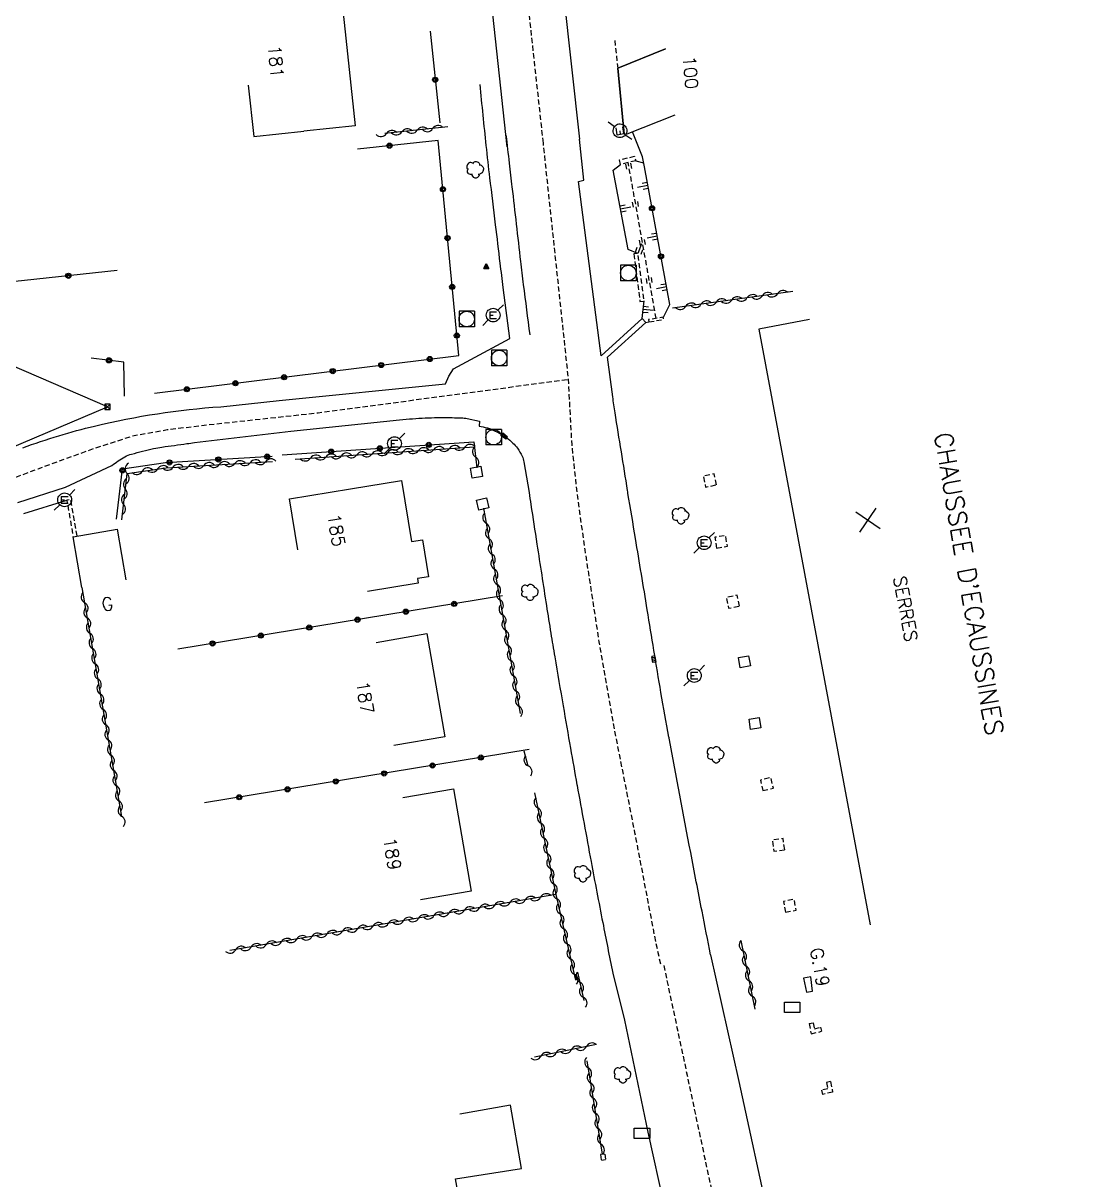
# Model space of a CAD drawing. Header units: millimetres. Extents: x 133016 to 134000, y 142000 to 143000.
# Drawn here: x 133130.3 to 133232.2, y 142543.3 to 142655.4 of the extents above; entities that cross this region are included whole.
import ezdxf
from ezdxf.enums import TextEntityAlignment as Align

# ---------------------------------------------------------------- set-up
doc = ezdxf.new("R2010")
doc.units = ezdxf.units.MM
doc.linetypes.add('DASHED', pattern=[0.75, 0.5, -0.25])
doc.layers.get('0').update_dxf_attribs({"linetype": 'CONTINUOUS'})
for name, color, linetype in [('W0001', 6, 'DASHED'), ('W0008', 7, 'CONTINUOUS'), ('W0100', 7, 'CONTINUOUS'), ('W0112', 1, 'DASHED'), ('W0211', 2, 'CONTINUOUS'), ('W0220', 5, 'DASHED'), ('W0300', 7, 'CONTINUOUS'), ('W0310', 3, 'CONTINUOUS'), ('W0322', 7, 'CONTINUOUS'), ('W0330', 7, 'CONTINUOUS'), ('W0400', 7, 'CONTINUOUS'), ('W0420', 7, 'CONTINUOUS'), ('W0471', 7, 'CONTINUOUS'), ('W0851', 7, 'CONTINUOUS'), ('W0984', 7, 'CONTINUOUS'), ('W0989', 7, 'CONTINUOUS'), ('W0991', 7, 'CONTINUOUS'), ('W1471', 7, 'CONTINUOUS')]:
    doc.layers.add(name, color=color, linetype=linetype)
doc.styles.get("Standard").update_dxf_attribs({"font": 'romans.shx', "width": 0.85})

# ---------------------------------------------------------------- blocks, each defined once
blk = doc.blocks.new('T1471')
at = {"color": 0, "linetype": 'Continuous', "flags": 128}
blk.add_lwpolyline([(-0.75, -0.5), (-0.75, 0.5), (0.75, 0.5), (0.75, -0.5), (-0.75, -0.5)], dxfattribs=at)
blk = doc.blocks.new('T300')
for p, q in [((-0.8, 0.51), (-0.86, 0.34)), ((-0.86, 0.34), (-0.86, 0.17)), ((-0.86, 0.17), (-0.74, 0.06)), ((-0.69, 0.63), (-0.8, 0.51)), ((-0.8, -0.06), (-0.74, 0.06)), ((-0.74, 0.06), (-0.69, 0.11)), ((-0.57, 0.69), (-0.69, 0.63)), ((-0.46, 0.69), (-0.57, 0.69)), ((-0.29, 0.63), (-0.46, 0.69)), ((-0.29, 0.63), (-0.17, 0.74)), ((-0.23, 0.57), (-0.29, 0.63)), ((-0.17, 0.74), (-0.06, 0.8)), ((-0.06, 0.8), (0.06, 0.8)), ((0.06, 0.8), (0.23, 0.74)), ((0.23, 0.74), (0.34, 0.63)), ((0.34, 0.63), (0.4, 0.51)), ((0.46, 0.46), (0.34, 0.46)), ((0.4, 0.51), (0.4, 0.46)), ((0.57, 0.4), (0.46, 0.46)), ((0.57, 0.4), (0.69, 0.29)), ((0.69, 0.29), (0.74, 0.17)), ((0.74, 0.06), (0.69, -0.17)), ((0.74, 0.17), (0.74, 0.06)), ((-0.8, -0.17), (-0.8, -0.06)), ((-0.8, -0.23), (-0.8, -0.17)), ((-0.74, -0.34), (-0.8, -0.23)), ((-0.69, -0.4), (-0.74, -0.34)), ((-0.51, -0.46), (-0.69, -0.4)), ((-0.4, -0.46), (-0.51, -0.46)), ((-0.4, -0.46), (-0.34, -0.46)), ((-0.34, -0.46), (-0.34, -0.4)), ((-0.34, -0.51), (-0.34, -0.46)), ((-0.29, -0.63), (-0.34, -0.51)), ((-0.17, -0.74), (-0.29, -0.63)), ((-0.06, -0.8), (-0.17, -0.74)), ((0.06, -0.8), (-0.06, -0.8)), ((0.17, -0.74), (0.06, -0.8)), ((0.23, -0.69), (0.17, -0.74)), ((0.29, -0.46), (0.23, -0.46)), ((0.29, -0.63), (0.23, -0.69)), ((0.46, -0.4), (0.29, -0.46)), ((0.34, -0.51), (0.29, -0.63)), ((0.34, -0.51), (0.34, -0.46)), ((0.57, -0.34), (0.46, -0.4)), ((0.63, -0.29), (0.57, -0.34)), ((0.69, -0.17), (0.63, -0.29))]:
    blk.add_line(p, q)
blk = doc.blocks.new('t310o')
at = {"color": 0, "linetype": 'Continuous'}
for centre, start, end in [((-0.5, 0.38), 216.8699, 323.1304), ((0.5, -0.37), 36.8699, 143.1303)]:
    blk.add_arc(centre, 0.625, start, end, dxfattribs=at)
blk = doc.blocks.new('t220o')
at = {"color": 0, "linetype": 'Continuous'}
for p, q in [((-0.25, 0.25), (0.25, 0.25)), ((-0.25, -0.25), (0.25, -0.25))]:
    blk.add_line(p, q, dxfattribs=at)
blk = doc.blocks.new('t322o')
at = {"color": 0, "linetype": 'Continuous'}
for radius in [0.25, 0.15]:
    blk.add_circle((0, 0), radius, dxfattribs=at)
blk = doc.blocks.new('t991o')
at = {"color": 0, "linetype": 'Continuous'}
for p, q in [((-1, 1), (1, -1)), ((-1, -1), (1, 1))]:
    blk.add_line(p, q, dxfattribs=at)
blk = doc.blocks.new('t330o')
at = {"color": 0, "linetype": 'Continuous'}
for p, q in [((0.25, -0.25), (-0.25, 0.25)), ((-0.25, -0.25), (0.25, 0.25)), ((-0.25, 0.25), (-0.25, -0.25)), ((0.25, 0.25), (-0.25, 0.25)), ((0.25, -0.25), (0.25, 0.25)), ((-0.25, -0.25), (0.25, -0.25)), ((-0.25, -0.25), (-0.25, -0.25))]:
    blk.add_line(p, q, dxfattribs=at)
blk = doc.blocks.new('t211o')
at = {"color": 0, "linetype": 'Continuous'}
for p, q in [((-0.29, 0.5), (-0.29, 0)), ((0, 1), (0, 0)), ((0.29, 0.5), (0.29, 0))]:
    blk.add_line(p, q, dxfattribs=at)
blk = doc.blocks.new('T471')
for p, q in [((-0.333334, 0.333334), (-0.333334, -0.333334)), ((-0.333334, 0.333334), (0.333334, 0.333334)), ((-0.333334, 0), (0, 0)), ((0.500001, 0.500001), (1.000002, 1.000002)), ((-0.500001, -0.500001), (-1.000002, -1.000002)), ((-0.333334, -0.333334), (0.333334, -0.333334))]:
    blk.add_line(p, q)
blk.add_ellipse((0, 0), major_axis=(0.471405, 0.471405), ratio=1, start_param=5.4977871438, end_param=11.780972451)
blk = doc.blocks.new('T420')
for p, q in [((0.75, 0.75), (-0.75, 0.75)), ((-0.75, 0.75), (-0.75, -0.75)), ((0.75, 0.75), (0.75, -0.75)), ((0.75, -0.75), (-0.75, -0.75))]:
    blk.add_line(p, q)
blk.add_ellipse((0, 0), major_axis=(-0.53, 0.53), ratio=1, start_param=3.926991, end_param=10.210176)
blk = doc.blocks.new('t112o')
at = {"color": 0, "linetype": 'Continuous'}
for p, q in [((-0.5, 0.5), (0.5, 0.5)), ((-0.5, -0.5), (-0.5, 0.5)), ((0.5, 0.5), (0.5, -0.5)), ((0.5, -0.5), (-0.5, -0.5))]:
    blk.add_line(p, q, dxfattribs=at)
blk = doc.blocks.new('T400')
for p, q in [((-0.15, 0.3), (0.15, 0.3)), ((-0.15, -0.25), (-0.15, 0.3)), ((-0.15, 0.15), (0.15, 0.15)), ((-0.15, 0), (0.15, 0)), ((0.15, 0.3), (0.15, -0.25)), ((-0.15, -0.15), (0.15, -0.15)), ((-0.15, -0.25), (-0.15, -0.3)), ((-0.15, -0.3), (0.15, -0.3)), ((0.15, -0.3), (0.15, -0.25))]:
    blk.add_line(p, q)
blk = doc.blocks.new('T851')
for p, q in [((-0.25, -0.15), (0, 0.32)), ((0, 0.32), (0.25, -0.15)), ((-0.25, -0.15), (0.25, -0.15))]:
    blk.add_line(p, q)
for major_axis in [(-0.106, 0.106), (-0.0354, 0.0354), (-0.0236, 0.0236)]:
    blk.add_ellipse((0, 0), major_axis=major_axis, ratio=1, start_param=3.926991, end_param=10.210176)

msp = doc.modelspace()

# ---------------------------------------------------------------- linework, layer by layer
at = {"layer": 'W0001'}
for points in [[(133180.8, 142643.77), (133173.88, 142707.53)], [(133192.48, 142564.04), (133197.63, 142539.82), (133204.03, 142513.62), (133209.25, 142494.62), (133217.15, 142468.01), (133219.8, 142458.67), (133224.89, 142443.35)]]:
    msp.add_lwpolyline(points, dxfattribs=at)
at = {"layer": 'W0001', "flags": 128}
for points in [[(133192.18, 142564.18), (133191.73, 142566.25), (133189.69, 142576.9), (133187.71, 142586.92), (133186.23, 142595.41), (133184.85, 142604.34), (133184.14, 142609.43), (133183.58, 142614.51), (133183.24, 142620.87), (133180.8, 142643.77)], [(133078.59, 142577.73), (133094.2, 142590.05), (133097.24, 142591.58), (133098.75, 142592.13), (133107.99, 142599.4), (133111.53, 142602.04), (133115.97, 142604.87), (133119.47, 142606.77), (133127.32, 142610.52), (133131.79, 142612.19), (133137.26, 142614.19), (133141.1, 142615.42), (133144.3, 142615.99), (133147.91, 142616.42), (133158.95, 142617.62), (133183.24, 142620.87)]]:
    msp.add_lwpolyline(points, dxfattribs=at)
at = {"layer": 'W0008'}
for points in [[(133177.3, 142643.39), (133170.39, 142707.16)], [(133181.97, 142665.22), (133184.3, 142644.14)], [(133197.02, 142565.08), (133199.76, 142552.81), (133202.76, 142538.95), (133206.21, 142524.52), (133206.56, 142523.05), (133208.88, 142514.04), (133212.62, 142500.38), (133214.91, 142492.58), (133217.72, 142482.93), (133221.62, 142470.38), (133224.73, 142460.45), (133224.79, 142460.23), (133224.32, 142460.06), (133229.51, 142444.68)], [(133187.53, 142563.31), (133188.66, 142558.73), (133190.94, 142547.9), (133192.51, 142540.7), (133194.83, 142530.5), (133198.26, 142516.78), (133200.09, 142509.62), (133203.39, 142497.63), (133206.07, 142487.88), (133207.29, 142483.71), (133209.86, 142474.96), (133211.1, 142470.8), (133214.28, 142460.46), (133216.27, 142454.12), (133220.27, 142442.02)]]:
    msp.add_lwpolyline(points, dxfattribs=at)
at = {"layer": 'W0008', "flags": 128}
for points in [[(133130.3, 142614.24, -0.010453), (133133.8, 142615.39, -0.01587), (133137.28, 142616.34, -0.042147), (133149.52, 142618.21), (133155.18, 142618.82), (133171.32, 142620.43), (133171.64, 142621.17), (133172.1, 142621.89), (133177.54, 142624.81), (133176.91, 142629.76, -0.001355), (133176.62, 142632.12, -0.00002), (133176.17, 142635.85, -0.000016), (133175.62, 142640.41, -0.003227), (133175.27, 142643.52, -0.00169), (133174.66, 142649.45)], [(133177.17, 142644.52, -0.001723), (133177.49, 142641.83, -0.000181), (133177.63, 142640.65, -0.000328), (133177.76, 142639.51, 0.000052), (133178.58, 142632.3, 0.003426), (133178.85, 142630.05, 0.001581), (133179.49, 142625.18)], [(133197.02, 142565.08, -0.000436), (133196.19, 142569.32, -0.001705), (133195.09, 142575, -0.000019), (133193, 142586.08, -0.001896), (133192.98, 142586.19, -0.001915), (133192.21, 142590.5, -0.002025), (133191.52, 142594.59, -0.000644), (133190.88, 142598.51, 0.000725), (133190.31, 142601.99, 0.000471), (133189.74, 142605.43, -0.00037), (133189.01, 142609.81, -0.001348), (133188.97, 142610.08, -0.000047), (133187.76, 142617.62, -0.005342), (133187.53, 142619.18), (133187.02, 142623), (133190.73, 142626.39), (133190.39, 142626.75), (133186.41, 142623.15), (133184.22, 142640.04), (133184.72, 142640.16), (133184.3, 142644.14)], [(133129.84, 142608.94), (133134.45, 142610.41), (133138.95, 142612.52, -0.031268), (133140.21, 142613.35, -0.06606), (133140.87, 142613.62, -0.007828), (133143, 142614.15, -0.020896), (133143.81, 142614.3, -0.001238), (133146.23, 142614.63, -0.004084), (133146.96, 142614.73), (133156.31, 142615.84), (133166.86, 142616.94, -0.010904), (133168.12, 142617.05, -0.005645), (133170.56, 142617.17, -0.012907), (133171.05, 142617.17, -0.003494), (133172.84, 142617.13, -0.037126), (133173.42, 142617.07), (133174.61, 142616.82), (133174.57, 142616.33, -0.028333), (133175.37, 142616.16, -0.048824), (133175.82, 142616, -0.01455), (133176.73, 142615.52, -0.02626), (133177.21, 142615.21, -0.035118), (133177.84, 142614.69, -0.043073), (133178.29, 142614.18, -0.048432), (133178.74, 142613.43, -0.07034), (133178.92, 142612.86), (133179.41, 142609.9, -0.003913), (133179.59, 142608.74, 0.001166), (133180.18, 142604.88, 0.000463), (133181.1, 142598.93, 0.001032), (133181.53, 142596.26, 0.002001), (133181.9, 142593.97, 0.00096), (133182.72, 142589.2, 0.000765), (133183.43, 142585.1, 0.000887), (133184.06, 142581.56, 0.001348), (133184.07, 142581.5, 0.000012), (133185.43, 142574.12, 0.002674), (133186.56, 142568.21, 0.000992), (133187.53, 142563.31, 0.000992)]]:
    msp.add_lwpolyline(points, format="xyb", dxfattribs=at)
at = {"layer": 'W0100'}
for points in [[(133155.67, 142662.53), (133160.64, 142663.08), (133161.22, 142657.92), (133162.55, 142645.45), (133157.58, 142644.92)], [(133192.64, 142652.89), (133188.02, 142651.02), (133188.64, 142644.63), (133188.94, 142644.66), (133193.58, 142646.52)], [(133188.64, 142644.63), (133188.02, 142651.02), (133192.64, 142652.89)], [(133206.73, 142562.95), (133206.03, 142562.8), (133206.32, 142561.46), (133206.9, 142561.54), (133206.73, 142562.95)], [(133173.8, 142534.97), (133172.28, 142543.35), (133178.69, 142544.37), (133177.62, 142550.49), (133172.69, 142549.63), (133172.69, 142549.63), (133172.69, 142549.63), (133172.69, 142549.63), (133172.69, 142549.63), (133172.69, 142549.63), (133172.69, 142549.63), (133172.69, 142549.63), (133172.69, 142549.63), (133172.69, 142549.63), (133172.69, 142549.63), (133172.69, 142549.63), (133172.69, 142549.63), (133172.69, 142549.63), (133172.69, 142549.63), (133172.69, 142549.63), (133172.69, 142549.63), (133172.69, 142549.63), (133172.69, 142549.63), (133172.69, 142549.63), (133172.69, 142549.63), (133172.69, 142549.63), (133172.69, 142549.63), (133172.69, 142549.63), (133172.69, 142549.63), (133172.69, 142549.63), (133172.69, 142549.63), (133172.69, 142549.63), (133172.69, 142549.63), (133172.69, 142549.63), (133172.69, 142549.63), (133172.69, 142549.63), (133172.69, 142549.63), (133172.69, 142549.63), (133172.69, 142549.63), (133172.69, 142549.63), (133172.69, 142549.63), (133172.69, 142549.63), (133172.69, 142549.63), (133172.69, 142549.63), (133172.69, 142549.63), (133172.69, 142549.63), (133172.69, 142549.63), (133172.69, 142549.63), (133172.69, 142549.63), (133172.69, 142549.63), (133172.69, 142549.63), (133172.69, 142549.63), (133172.69, 142549.63), (133172.69, 142549.63), (133172.69, 142549.63), (133172.69, 142549.63), (133172.69, 142549.63), (133172.69, 142549.63), (133172.69, 142549.63), (133172.69, 142549.63), (133172.69, 142549.63), (133172.69, 142549.63), (133172.69, 142549.63), (133172.69, 142549.63), (133172.69, 142549.63), (133172.69, 142549.63), (133172.69, 142549.63), (133172.69, 142549.63), (133172.69, 142549.63), (133172.69, 142549.63), (133172.69, 142549.63), (133172.69, 142549.63), (133172.69, 142549.63), (133172.69, 142549.63), (133172.69, 142549.63), (133172.69, 142549.63), (133172.69, 142549.63), (133172.69, 142549.63), (133172.69, 142549.63), (133172.69, 142549.63), (133172.69, 142549.63), (133172.69, 142549.63), (133172.69, 142549.63), (133172.69, 142549.63), (133172.69, 142549.63), (133172.69, 142549.63), (133172.69, 142549.63), (133172.69, 142549.63), (133172.69, 142549.63), (133172.69, 142549.63), (133172.69, 142549.63), (133172.69, 142549.63), (133172.69, 142549.63), (133172.69, 142549.63), (133172.69, 142549.63), (133172.69, 142549.63), (133172.69, 142549.63), (133172.69, 142549.63), (133172.69, 142549.63), (133172.69, 142549.63), (133172.69, 142549.63), (133172.69, 142549.63), (133172.69, 142549.63), (133172.69, 142549.63), (133172.69, 142549.63), (133172.69, 142549.63), (133172.69, 142549.63), (133172.69, 142549.63), (133172.69, 142549.63), (133172.69, 142549.63), (133172.69, 142549.63), (133172.69, 142549.63), (133172.69, 142549.63), (133172.69, 142549.63), (133172.69, 142549.63), (133172.69, 142549.63), (133172.69, 142549.63), (133172.69, 142549.63), (133172.69, 142549.63)]]:
    msp.add_lwpolyline(points, dxfattribs=at)
at = {"layer": 'W0100', "flags": 128}
for points in [[(133152.18, 142649.37), (133152.71, 142644.4), (133157.58, 142644.92)], [(133206.62, 142626.66), (133201.71, 142625.74), (133212.51, 142567.98)], [(133156.98, 142604.34), (133156.17, 142609.28), (133162.1, 142610.25), (133167.04, 142611.06), (133168.01, 142605.15), (133169.07, 142605.32), (133169.65, 142601.73), (133168.59, 142601.55), (133168.67, 142601.12), (133163.73, 142600.31)], [(133136.05, 142600.68), (133135.19, 142605.61), (133139.47, 142606.35), (133140.32, 142601.43)], [(133164.59, 142595.36), (133169.51, 142596.21), (133171.24, 142586.21), (133166.31, 142585.36)], [(133167.17, 142580.33), (133172.1, 142581.18), (133173.81, 142571.25), (133168.88, 142570.4)]]:
    msp.add_lwpolyline(points, dxfattribs=at)
at = {"layer": 'W0112'}
for points in [[(133187.72, 142653.72), (133188.02, 142651.02)], [(133206.58, 142558.41), (133206.97, 142558.49), (133207.09, 142557.9), (133207.68, 142558.05), (133207.77, 142557.66), (133207.77, 142557.66), (133207.77, 142557.66), (133207.77, 142557.66), (133207.77, 142557.66), (133207.77, 142557.66), (133207.77, 142557.66), (133207.77, 142557.66), (133207.77, 142557.66), (133207.77, 142557.66), (133207.77, 142557.66), (133207.77, 142557.66), (133207.77, 142557.66), (133207.77, 142557.66), (133207.77, 142557.66), (133207.77, 142557.66), (133207.77, 142557.66), (133207.77, 142557.66), (133207.77, 142557.66), (133207.77, 142557.66), (133207.77, 142557.66), (133207.77, 142557.66), (133207.77, 142557.66), (133207.77, 142557.66), (133207.77, 142557.66), (133207.77, 142557.66), (133207.77, 142557.66), (133207.77, 142557.66), (133207.77, 142557.66), (133207.77, 142557.66), (133207.77, 142557.66), (133207.77, 142557.66), (133207.77, 142557.66), (133207.77, 142557.66), (133207.77, 142557.66), (133207.77, 142557.66), (133207.77, 142557.66), (133207.77, 142557.66), (133207.77, 142557.66), (133207.77, 142557.66), (133207.77, 142557.66), (133207.77, 142557.66), (133207.77, 142557.66), (133207.77, 142557.66), (133207.77, 142557.66), (133207.77, 142557.66), (133207.77, 142557.66), (133207.77, 142557.66), (133207.77, 142557.66), (133207.77, 142557.66), (133207.77, 142557.66), (133207.77, 142557.66), (133207.77, 142557.66), (133207.77, 142557.66), (133207.77, 142557.66), (133207.77, 142557.66), (133207.77, 142557.66), (133207.77, 142557.66), (133207.77, 142557.66), (133207.77, 142557.66), (133207.77, 142557.66), (133207.77, 142557.66), (133207.77, 142557.66), (133207.77, 142557.66), (133207.77, 142557.66), (133207.77, 142557.66), (133207.77, 142557.66), (133207.77, 142557.66), (133207.77, 142557.66), (133207.77, 142557.66), (133207.77, 142557.66), (133207.77, 142557.66), (133207.77, 142557.66), (133207.77, 142557.66), (133207.77, 142557.66), (133207.77, 142557.66), (133207.77, 142557.66), (133207.77, 142557.66), (133207.77, 142557.66), (133207.77, 142557.66), (133207.77, 142557.66), (133207.77, 142557.66), (133207.77, 142557.66), (133207.77, 142557.66), (133207.77, 142557.66), (133207.77, 142557.66), (133207.77, 142557.66), (133207.77, 142557.66), (133207.77, 142557.66), (133207.77, 142557.66), (133207.77, 142557.66), (133207.77, 142557.66), (133207.77, 142557.66), (133207.77, 142557.66), (133207.77, 142557.66), (133207.77, 142557.66), (133207.77, 142557.66), (133207.77, 142557.66), (133207.77, 142557.66), (133207.77, 142557.66), (133207.77, 142557.66), (133207.77, 142557.66), (133207.77, 142557.66), (133207.77, 142557.66), (133207.77, 142557.66), (133207.77, 142557.66), (133207.77, 142557.66), (133207.77, 142557.66), (133207.77, 142557.66), (133207.77, 142557.66), (133207.77, 142557.66), (133207.77, 142557.66), (133207.77, 142557.66), (133207.77, 142557.66), (133207.77, 142557.66), (133207.77, 142557.66)], [(133206.58, 142558.41), (133206.78, 142557.41), (133207.77, 142557.66), (133207.77, 142557.66), (133207.77, 142557.66), (133207.77, 142557.66), (133207.77, 142557.66), (133207.77, 142557.66), (133207.77, 142557.66), (133207.77, 142557.66), (133207.77, 142557.66), (133207.77, 142557.66), (133207.77, 142557.66), (133207.77, 142557.66), (133207.77, 142557.66), (133207.77, 142557.66), (133207.77, 142557.66), (133207.77, 142557.66), (133207.77, 142557.66), (133207.77, 142557.66), (133207.77, 142557.66), (133207.77, 142557.66), (133207.77, 142557.66), (133207.77, 142557.66), (133207.77, 142557.66), (133207.77, 142557.66), (133207.77, 142557.66), (133207.77, 142557.66), (133207.77, 142557.66), (133207.77, 142557.66), (133207.77, 142557.66), (133207.77, 142557.66), (133207.77, 142557.66), (133207.77, 142557.66), (133207.77, 142557.66), (133207.77, 142557.66), (133207.77, 142557.66), (133207.77, 142557.66), (133207.77, 142557.66), (133207.77, 142557.66), (133207.77, 142557.66), (133207.77, 142557.66), (133207.77, 142557.66), (133207.77, 142557.66), (133207.77, 142557.66), (133207.77, 142557.66), (133207.77, 142557.66), (133207.77, 142557.66), (133207.77, 142557.66), (133207.77, 142557.66), (133207.77, 142557.66), (133207.77, 142557.66), (133207.77, 142557.66), (133207.77, 142557.66), (133207.77, 142557.66), (133207.77, 142557.66), (133207.77, 142557.66), (133207.77, 142557.66), (133207.77, 142557.66), (133207.77, 142557.66), (133207.77, 142557.66), (133207.77, 142557.66), (133207.77, 142557.66), (133207.77, 142557.66), (133207.77, 142557.66), (133207.77, 142557.66), (133207.77, 142557.66), (133207.77, 142557.66), (133207.77, 142557.66), (133207.77, 142557.66), (133207.77, 142557.66), (133207.77, 142557.66), (133207.77, 142557.66), (133207.77, 142557.66), (133207.77, 142557.66), (133207.77, 142557.66), (133207.77, 142557.66), (133207.77, 142557.66), (133207.77, 142557.66), (133207.77, 142557.66), (133207.77, 142557.66), (133207.77, 142557.66), (133207.77, 142557.66), (133207.77, 142557.66), (133207.77, 142557.66), (133207.77, 142557.66), (133207.77, 142557.66), (133207.77, 142557.66), (133207.77, 142557.66), (133207.77, 142557.66), (133207.77, 142557.66), (133207.77, 142557.66), (133207.77, 142557.66), (133207.77, 142557.66), (133207.77, 142557.66), (133207.77, 142557.66), (133207.77, 142557.66), (133207.77, 142557.66), (133207.77, 142557.66), (133207.77, 142557.66), (133207.77, 142557.66), (133207.77, 142557.66), (133207.77, 142557.66), (133207.77, 142557.66), (133207.77, 142557.66), (133207.77, 142557.66), (133207.77, 142557.66), (133207.77, 142557.66), (133207.77, 142557.66), (133207.77, 142557.66), (133207.77, 142557.66), (133207.77, 142557.66), (133207.77, 142557.66), (133207.77, 142557.66), (133207.77, 142557.66), (133207.77, 142557.66), (133207.77, 142557.66), (133207.77, 142557.66), (133207.77, 142557.66), (133207.77, 142557.66)], [(133208.66, 142552.78), (133208.27, 142552.7), (133208.4, 142552.07), (133207.79, 142551.95), (133207.87, 142551.55), (133207.87, 142551.55), (133207.87, 142551.55), (133207.87, 142551.55), (133207.87, 142551.55), (133207.87, 142551.55), (133207.87, 142551.55), (133207.87, 142551.55), (133207.87, 142551.55), (133207.87, 142551.55), (133207.87, 142551.55), (133207.87, 142551.55), (133207.87, 142551.55), (133207.87, 142551.55), (133207.87, 142551.55), (133207.87, 142551.55), (133207.87, 142551.55), (133207.87, 142551.55), (133207.87, 142551.55), (133207.87, 142551.55), (133207.87, 142551.55), (133207.87, 142551.55), (133207.87, 142551.55), (133207.87, 142551.55), (133207.87, 142551.55), (133207.87, 142551.55), (133207.87, 142551.55), (133207.87, 142551.55), (133207.87, 142551.55), (133207.87, 142551.55), (133207.87, 142551.55), (133207.87, 142551.55), (133207.87, 142551.55), (133207.87, 142551.55), (133207.87, 142551.55), (133207.87, 142551.55), (133207.87, 142551.55), (133207.87, 142551.55), (133207.87, 142551.55), (133207.87, 142551.55), (133207.87, 142551.55), (133207.87, 142551.55), (133207.87, 142551.55), (133207.87, 142551.55), (133207.87, 142551.55), (133207.87, 142551.55), (133207.87, 142551.55), (133207.87, 142551.55), (133207.87, 142551.55), (133207.87, 142551.55), (133207.87, 142551.55), (133207.87, 142551.55), (133207.87, 142551.55), (133207.87, 142551.55), (133207.87, 142551.55), (133207.87, 142551.55), (133207.87, 142551.55), (133207.87, 142551.55), (133207.87, 142551.55), (133207.87, 142551.55), (133207.87, 142551.55), (133207.87, 142551.55), (133207.87, 142551.55), (133207.87, 142551.55), (133207.87, 142551.55), (133207.87, 142551.55), (133207.87, 142551.55), (133207.87, 142551.55), (133207.87, 142551.55), (133207.87, 142551.55), (133207.87, 142551.55), (133207.87, 142551.55), (133207.87, 142551.55), (133207.87, 142551.55), (133207.87, 142551.55), (133207.87, 142551.55), (133207.87, 142551.55), (133207.87, 142551.55), (133207.87, 142551.55), (133207.87, 142551.55), (133207.87, 142551.55), (133207.87, 142551.55), (133207.87, 142551.55), (133207.87, 142551.55), (133207.87, 142551.55), (133207.87, 142551.55), (133207.87, 142551.55), (133207.87, 142551.55), (133207.87, 142551.55), (133207.87, 142551.55), (133207.87, 142551.55), (133207.87, 142551.55), (133207.87, 142551.55), (133207.87, 142551.55), (133207.87, 142551.55), (133207.87, 142551.55), (133207.87, 142551.55), (133207.87, 142551.55), (133207.87, 142551.55), (133207.87, 142551.55), (133207.87, 142551.55), (133207.87, 142551.55), (133207.87, 142551.55), (133207.87, 142551.55), (133207.87, 142551.55), (133207.87, 142551.55), (133207.87, 142551.55), (133207.87, 142551.55), (133207.87, 142551.55), (133207.87, 142551.55), (133207.87, 142551.55), (133207.87, 142551.55), (133207.87, 142551.55), (133207.87, 142551.55), (133207.87, 142551.55), (133207.87, 142551.55)], [(133208.66, 142552.78), (133208.86, 142551.76), (133207.87, 142551.55), (133207.87, 142551.55), (133207.87, 142551.55), (133207.87, 142551.55), (133207.87, 142551.55), (133207.87, 142551.55), (133207.87, 142551.55), (133207.87, 142551.55), (133207.87, 142551.55), (133207.87, 142551.55), (133207.87, 142551.55), (133207.87, 142551.55), (133207.87, 142551.55), (133207.87, 142551.55), (133207.87, 142551.55), (133207.87, 142551.55), (133207.87, 142551.55), (133207.87, 142551.55), (133207.87, 142551.55), (133207.87, 142551.55), (133207.87, 142551.55), (133207.87, 142551.55), (133207.87, 142551.55), (133207.87, 142551.55), (133207.87, 142551.55), (133207.87, 142551.55), (133207.87, 142551.55), (133207.87, 142551.55), (133207.87, 142551.55), (133207.87, 142551.55), (133207.87, 142551.55), (133207.87, 142551.55), (133207.87, 142551.55), (133207.87, 142551.55), (133207.87, 142551.55), (133207.87, 142551.55), (133207.87, 142551.55), (133207.87, 142551.55), (133207.87, 142551.55), (133207.87, 142551.55), (133207.87, 142551.55), (133207.87, 142551.55), (133207.87, 142551.55), (133207.87, 142551.55), (133207.87, 142551.55), (133207.87, 142551.55), (133207.87, 142551.55), (133207.87, 142551.55), (133207.87, 142551.55), (133207.87, 142551.55), (133207.87, 142551.55), (133207.87, 142551.55), (133207.87, 142551.55), (133207.87, 142551.55), (133207.87, 142551.55), (133207.87, 142551.55), (133207.87, 142551.55), (133207.87, 142551.55), (133207.87, 142551.55), (133207.87, 142551.55), (133207.87, 142551.55), (133207.87, 142551.55), (133207.87, 142551.55), (133207.87, 142551.55), (133207.87, 142551.55), (133207.87, 142551.55), (133207.87, 142551.55), (133207.87, 142551.55), (133207.87, 142551.55), (133207.87, 142551.55), (133207.87, 142551.55), (133207.87, 142551.55), (133207.87, 142551.55), (133207.87, 142551.55), (133207.87, 142551.55), (133207.87, 142551.55), (133207.87, 142551.55), (133207.87, 142551.55), (133207.87, 142551.55), (133207.87, 142551.55), (133207.87, 142551.55), (133207.87, 142551.55), (133207.87, 142551.55), (133207.87, 142551.55), (133207.87, 142551.55), (133207.87, 142551.55), (133207.87, 142551.55), (133207.87, 142551.55), (133207.87, 142551.55), (133207.87, 142551.55), (133207.87, 142551.55), (133207.87, 142551.55), (133207.87, 142551.55), (133207.87, 142551.55), (133207.87, 142551.55), (133207.87, 142551.55), (133207.87, 142551.55), (133207.87, 142551.55), (133207.87, 142551.55), (133207.87, 142551.55), (133207.87, 142551.55), (133207.87, 142551.55), (133207.87, 142551.55), (133207.87, 142551.55), (133207.87, 142551.55), (133207.87, 142551.55), (133207.87, 142551.55), (133207.87, 142551.55), (133207.87, 142551.55), (133207.87, 142551.55), (133207.87, 142551.55), (133207.87, 142551.55), (133207.87, 142551.55), (133207.87, 142551.55), (133207.87, 142551.55), (133207.87, 142551.55), (133207.87, 142551.55), (133207.87, 142551.55)], [(133186.76, 142545.76), (133186.36, 142545.71), (133186.43, 142545.17), (133186.83, 142545.22), (133186.83, 142545.22), (133186.83, 142545.22), (133186.83, 142545.22), (133186.83, 142545.22), (133186.83, 142545.22), (133186.83, 142545.22), (133186.83, 142545.22), (133186.83, 142545.22), (133186.83, 142545.22), (133186.83, 142545.22), (133186.83, 142545.22), (133186.83, 142545.22), (133186.83, 142545.22), (133186.83, 142545.22), (133186.83, 142545.22), (133186.83, 142545.22), (133186.83, 142545.22), (133186.83, 142545.22), (133186.83, 142545.22), (133186.83, 142545.22), (133186.83, 142545.22), (133186.83, 142545.22), (133186.83, 142545.22), (133186.83, 142545.22), (133186.83, 142545.22), (133186.83, 142545.22), (133186.83, 142545.22), (133186.83, 142545.22), (133186.83, 142545.22), (133186.83, 142545.22), (133186.83, 142545.22), (133186.83, 142545.22), (133186.83, 142545.22), (133186.83, 142545.22), (133186.83, 142545.22), (133186.83, 142545.22), (133186.83, 142545.22), (133186.83, 142545.22), (133186.83, 142545.22), (133186.83, 142545.22), (133186.83, 142545.22), (133186.83, 142545.22), (133186.83, 142545.22), (133186.83, 142545.22), (133186.83, 142545.22), (133186.83, 142545.22), (133186.83, 142545.22), (133186.83, 142545.22), (133186.83, 142545.22), (133186.83, 142545.22), (133186.83, 142545.22), (133186.83, 142545.22), (133186.83, 142545.22), (133186.83, 142545.22), (133186.83, 142545.22), (133186.83, 142545.22), (133186.83, 142545.22), (133186.83, 142545.22), (133186.83, 142545.22), (133186.83, 142545.22), (133186.83, 142545.22), (133186.83, 142545.22), (133186.83, 142545.22), (133186.83, 142545.22), (133186.83, 142545.22), (133186.83, 142545.22), (133186.83, 142545.22), (133186.83, 142545.22), (133186.83, 142545.22), (133186.83, 142545.22), (133186.83, 142545.22), (133186.83, 142545.22), (133186.83, 142545.22), (133186.83, 142545.22), (133186.83, 142545.22), (133186.83, 142545.22), (133186.83, 142545.22), (133186.83, 142545.22), (133186.83, 142545.22), (133186.83, 142545.22), (133186.83, 142545.22), (133186.83, 142545.22), (133186.83, 142545.22), (133186.83, 142545.22), (133186.83, 142545.22), (133186.83, 142545.22), (133186.83, 142545.22), (133186.83, 142545.22), (133186.83, 142545.22), (133186.83, 142545.22), (133186.83, 142545.22), (133186.83, 142545.22), (133186.83, 142545.22), (133186.83, 142545.22), (133186.83, 142545.22), (133186.83, 142545.22), (133186.83, 142545.22), (133186.83, 142545.22), (133186.83, 142545.22), (133186.83, 142545.22), (133186.83, 142545.22), (133186.83, 142545.22), (133186.83, 142545.22), (133186.83, 142545.22), (133186.83, 142545.22), (133186.83, 142545.22), (133186.83, 142545.22), (133186.83, 142545.22), (133186.83, 142545.22), (133186.83, 142545.22), (133186.83, 142545.22), (133186.83, 142545.22), (133186.83, 142545.22), (133186.83, 142545.22), (133186.83, 142545.22), (133186.83, 142545.22)], [(133186.76, 142545.76), (133186.83, 142545.22), (133186.83, 142545.22), (133186.83, 142545.22), (133186.83, 142545.22), (133186.83, 142545.22), (133186.83, 142545.22), (133186.83, 142545.22), (133186.83, 142545.22), (133186.83, 142545.22), (133186.83, 142545.22), (133186.83, 142545.22), (133186.83, 142545.22), (133186.83, 142545.22), (133186.83, 142545.22), (133186.83, 142545.22), (133186.83, 142545.22), (133186.83, 142545.22), (133186.83, 142545.22), (133186.83, 142545.22), (133186.83, 142545.22), (133186.83, 142545.22), (133186.83, 142545.22), (133186.83, 142545.22), (133186.83, 142545.22), (133186.83, 142545.22), (133186.83, 142545.22), (133186.83, 142545.22), (133186.83, 142545.22), (133186.83, 142545.22), (133186.83, 142545.22), (133186.83, 142545.22), (133186.83, 142545.22), (133186.83, 142545.22), (133186.83, 142545.22), (133186.83, 142545.22), (133186.83, 142545.22), (133186.83, 142545.22), (133186.83, 142545.22), (133186.83, 142545.22), (133186.83, 142545.22), (133186.83, 142545.22), (133186.83, 142545.22), (133186.83, 142545.22), (133186.83, 142545.22), (133186.83, 142545.22), (133186.83, 142545.22), (133186.83, 142545.22), (133186.83, 142545.22), (133186.83, 142545.22), (133186.83, 142545.22), (133186.83, 142545.22), (133186.83, 142545.22), (133186.83, 142545.22), (133186.83, 142545.22), (133186.83, 142545.22), (133186.83, 142545.22), (133186.83, 142545.22), (133186.83, 142545.22), (133186.83, 142545.22), (133186.83, 142545.22), (133186.83, 142545.22), (133186.83, 142545.22), (133186.83, 142545.22), (133186.83, 142545.22), (133186.83, 142545.22), (133186.83, 142545.22), (133186.83, 142545.22), (133186.83, 142545.22), (133186.83, 142545.22), (133186.83, 142545.22), (133186.83, 142545.22), (133186.83, 142545.22), (133186.83, 142545.22), (133186.83, 142545.22), (133186.83, 142545.22), (133186.83, 142545.22), (133186.83, 142545.22), (133186.83, 142545.22), (133186.83, 142545.22), (133186.83, 142545.22), (133186.83, 142545.22), (133186.83, 142545.22), (133186.83, 142545.22), (133186.83, 142545.22), (133186.83, 142545.22), (133186.83, 142545.22), (133186.83, 142545.22), (133186.83, 142545.22), (133186.83, 142545.22), (133186.83, 142545.22), (133186.83, 142545.22), (133186.83, 142545.22), (133186.83, 142545.22), (133186.83, 142545.22), (133186.83, 142545.22), (133186.83, 142545.22), (133186.83, 142545.22), (133186.83, 142545.22), (133186.83, 142545.22), (133186.83, 142545.22), (133186.83, 142545.22), (133186.83, 142545.22), (133186.83, 142545.22), (133186.83, 142545.22), (133186.83, 142545.22), (133186.83, 142545.22), (133186.83, 142545.22), (133186.83, 142545.22), (133186.83, 142545.22), (133186.83, 142545.22), (133186.83, 142545.22), (133186.83, 142545.22), (133186.83, 142545.22), (133186.83, 142545.22), (133186.83, 142545.22), (133186.83, 142545.22), (133186.83, 142545.22), (133186.83, 142545.22), (133186.83, 142545.22)]]:
    msp.add_lwpolyline(points, dxfattribs=at)
at = {"layer": 'W0112', "flags": 128}
for points in [[(133189.76, 142642.06), (133188.29, 142641.7), (133188.18, 142642.13), (133189.65, 142642.5)], [(133189.58, 142633.02), (133190.17, 142628.41), (133190.57, 142628.46), (133189.97, 142633.07)], [(133191.04, 142626.44), (133192.46, 142626.66), (133192.43, 142626.88), (133191.01, 142626.66)], [(133197.59, 142610.64), (133197.37, 142611.7), (133196.31, 142611.48), (133196.54, 142610.42)], [(133197.61, 142604.51), (133198.65, 142604.68), (133198.48, 142605.72), (133197.44, 142605.55)], [(133199.82, 142598.87), (133199.61, 142599.93), (133198.56, 142599.73), (133198.76, 142598.67)], [(133202.09, 142581), (133203.11, 142581.24), (133202.87, 142582.26), (133201.85, 142582.02)], [(133204.21, 142575.27), (133204.06, 142576.34), (133203.01, 142576.19), (133203.17, 142575.12)], [(133204.28, 142569.22), (133205.32, 142569.41), (133205.13, 142570.45), (133204.09, 142570.26)]]:
    msp.add_lwpolyline(points, close=True, dxfattribs=at)
msp.add_lwpolyline([(133135.59, 142605.68), (133134.97, 142609.21), (133134.58, 142609.14), (133135.19, 142605.61)], dxfattribs=at)
at = {"layer": 'W0211', "flags": 128}
for points in [[(133189.76, 142642.06), (133190.52, 142641.86)], [(133189.97, 142633.07), (133189.03, 142633.44), (133187.57, 142641.14), (133188.29, 142641.7)], [(133190.39, 142626.75), (133190.57, 142628.46)], [(133192.45, 142626.88), (133193.07, 142628.11)], [(133190.73, 142626.39), (133191.04, 142626.44)]]:
    msp.add_lwpolyline(points, dxfattribs=at)
at = {"layer": 'W0220', "flags": 128}
msp.add_lwpolyline([(133191.74, 142626.76), (133189.03, 142641.88)], dxfattribs=at)
at = {"layer": 'W0310'}
for points in [[(133171.55, 142645.35), (133165.44, 142644.69)], [(133199.95, 142566.45), (133201.31, 142559.81), (133201.31, 142559.81), (133201.31, 142559.81), (133201.31, 142559.81), (133201.31, 142559.81), (133201.31, 142559.81), (133201.31, 142559.81), (133201.31, 142559.81), (133201.31, 142559.81), (133201.31, 142559.81), (133201.31, 142559.81), (133201.31, 142559.81), (133201.31, 142559.81), (133201.31, 142559.81), (133201.31, 142559.81), (133201.31, 142559.81), (133201.31, 142559.81), (133201.31, 142559.81), (133201.31, 142559.81), (133201.31, 142559.81), (133201.31, 142559.81), (133201.31, 142559.81), (133201.31, 142559.81), (133201.31, 142559.81), (133201.31, 142559.81), (133201.31, 142559.81), (133201.31, 142559.81), (133201.31, 142559.81), (133201.31, 142559.81), (133201.31, 142559.81), (133201.31, 142559.81), (133201.31, 142559.81), (133201.31, 142559.81), (133201.31, 142559.81), (133201.31, 142559.81), (133201.31, 142559.81), (133201.31, 142559.81), (133201.31, 142559.81), (133201.31, 142559.81), (133201.31, 142559.81), (133201.31, 142559.81), (133201.31, 142559.81), (133201.31, 142559.81), (133201.31, 142559.81), (133201.31, 142559.81), (133201.31, 142559.81), (133201.31, 142559.81), (133201.31, 142559.81), (133201.31, 142559.81), (133201.31, 142559.81), (133201.31, 142559.81), (133201.31, 142559.81), (133201.31, 142559.81), (133201.31, 142559.81), (133201.31, 142559.81), (133201.31, 142559.81), (133201.31, 142559.81), (133201.31, 142559.81), (133201.31, 142559.81), (133201.31, 142559.81), (133201.31, 142559.81), (133201.31, 142559.81), (133201.31, 142559.81), (133201.31, 142559.81), (133201.31, 142559.81), (133201.31, 142559.81), (133201.31, 142559.81), (133201.31, 142559.81), (133201.31, 142559.81), (133201.31, 142559.81), (133201.31, 142559.81), (133201.31, 142559.81), (133201.31, 142559.81), (133201.31, 142559.81), (133201.31, 142559.81), (133201.31, 142559.81), (133201.31, 142559.81), (133201.31, 142559.81), (133201.31, 142559.81), (133201.31, 142559.81), (133201.31, 142559.81), (133201.31, 142559.81), (133201.31, 142559.81), (133201.31, 142559.81), (133201.31, 142559.81), (133201.31, 142559.81), (133201.31, 142559.81), (133201.31, 142559.81), (133201.31, 142559.81), (133201.31, 142559.81), (133201.31, 142559.81), (133201.31, 142559.81), (133201.31, 142559.81), (133201.31, 142559.81), (133201.31, 142559.81), (133201.31, 142559.81), (133201.31, 142559.81), (133201.31, 142559.81), (133201.31, 142559.81), (133201.31, 142559.81)], [(133184.11, 142563.41), (133184.74, 142560.64), (133184.74, 142560.64), (133184.74, 142560.64), (133184.74, 142560.64), (133184.74, 142560.64), (133184.74, 142560.64), (133184.74, 142560.64), (133184.74, 142560.64), (133184.74, 142560.64), (133184.74, 142560.64), (133184.74, 142560.64), (133184.74, 142560.64), (133184.74, 142560.64), (133184.74, 142560.64), (133184.74, 142560.64), (133184.74, 142560.64), (133184.74, 142560.64), (133184.74, 142560.64), (133184.74, 142560.64), (133184.74, 142560.64), (133184.74, 142560.64), (133184.74, 142560.64), (133184.74, 142560.64), (133184.74, 142560.64), (133184.74, 142560.64), (133184.74, 142560.64), (133184.74, 142560.64), (133184.74, 142560.64), (133184.74, 142560.64), (133184.74, 142560.64), (133184.74, 142560.64), (133184.74, 142560.64), (133184.74, 142560.64), (133184.74, 142560.64), (133184.74, 142560.64), (133184.74, 142560.64), (133184.74, 142560.64), (133184.74, 142560.64), (133184.74, 142560.64), (133184.74, 142560.64), (133184.74, 142560.64), (133184.74, 142560.64), (133184.74, 142560.64), (133184.74, 142560.64), (133184.74, 142560.64), (133184.74, 142560.64), (133184.74, 142560.64), (133184.74, 142560.64), (133184.74, 142560.64), (133184.74, 142560.64), (133184.74, 142560.64), (133184.74, 142560.64), (133184.74, 142560.64), (133184.74, 142560.64), (133184.74, 142560.64), (133184.74, 142560.64), (133184.74, 142560.64), (133184.74, 142560.64), (133184.74, 142560.64), (133184.74, 142560.64), (133184.74, 142560.64), (133184.74, 142560.64), (133184.74, 142560.64), (133184.74, 142560.64), (133184.74, 142560.64), (133184.74, 142560.64), (133184.74, 142560.64), (133184.74, 142560.64), (133184.74, 142560.64), (133184.74, 142560.64), (133184.74, 142560.64), (133184.74, 142560.64), (133184.74, 142560.64), (133184.74, 142560.64), (133184.74, 142560.64), (133184.74, 142560.64), (133184.74, 142560.64), (133184.74, 142560.64), (133184.74, 142560.64), (133184.74, 142560.64), (133184.74, 142560.64), (133184.74, 142560.64), (133184.74, 142560.64), (133184.74, 142560.64), (133184.74, 142560.64), (133184.74, 142560.64), (133184.74, 142560.64), (133184.74, 142560.64), (133184.74, 142560.64), (133184.74, 142560.64), (133184.74, 142560.64), (133184.74, 142560.64), (133184.74, 142560.64), (133184.74, 142560.64), (133184.74, 142560.64), (133184.74, 142560.64), (133184.74, 142560.64), (133184.74, 142560.64), (133184.74, 142560.64), (133184.74, 142560.64)], [(133184.74, 142560.64), (133184.74, 142560.64), (133184.74, 142560.64), (133184.74, 142560.64), (133184.74, 142560.64), (133184.74, 142560.64), (133184.74, 142560.64), (133184.74, 142560.64), (133184.74, 142560.64), (133184.74, 142560.64), (133184.74, 142560.64), (133184.74, 142560.64), (133184.74, 142560.64), (133184.74, 142560.64), (133184.74, 142560.64), (133184.74, 142560.64), (133184.74, 142560.64), (133184.74, 142560.64), (133184.74, 142560.64), (133184.74, 142560.64)], [(133201.31, 142559.81), (133201.31, 142559.81), (133201.31, 142559.81), (133201.31, 142559.81), (133201.31, 142559.81), (133201.31, 142559.81), (133201.31, 142559.81), (133201.31, 142559.81), (133201.31, 142559.81), (133201.31, 142559.81), (133201.31, 142559.81), (133201.31, 142559.81), (133201.31, 142559.81), (133201.31, 142559.81), (133201.31, 142559.81), (133201.31, 142559.81), (133201.31, 142559.81), (133201.31, 142559.81), (133201.31, 142559.81), (133201.31, 142559.81)], [(133185.95, 142556.38), (133179.93, 142555.14), (133179.93, 142555.14), (133179.93, 142555.14), (133179.93, 142555.14), (133179.93, 142555.14), (133179.93, 142555.14), (133179.93, 142555.14), (133179.93, 142555.14), (133179.93, 142555.14), (133179.93, 142555.14), (133179.93, 142555.14), (133179.93, 142555.14), (133179.93, 142555.14), (133179.93, 142555.14), (133179.93, 142555.14), (133179.93, 142555.14), (133179.93, 142555.14), (133179.93, 142555.14), (133179.93, 142555.14), (133179.93, 142555.14), (133179.93, 142555.14), (133179.93, 142555.14), (133179.93, 142555.14), (133179.93, 142555.14), (133179.93, 142555.14), (133179.93, 142555.14), (133179.93, 142555.14), (133179.93, 142555.14), (133179.93, 142555.14), (133179.93, 142555.14), (133179.93, 142555.14), (133179.93, 142555.14), (133179.93, 142555.14), (133179.93, 142555.14), (133179.93, 142555.14), (133179.93, 142555.14), (133179.93, 142555.14), (133179.93, 142555.14), (133179.93, 142555.14), (133179.93, 142555.14), (133179.93, 142555.14), (133179.93, 142555.14), (133179.93, 142555.14), (133179.93, 142555.14), (133179.93, 142555.14), (133179.93, 142555.14), (133179.93, 142555.14), (133179.93, 142555.14), (133179.93, 142555.14), (133179.93, 142555.14), (133179.93, 142555.14), (133179.93, 142555.14), (133179.93, 142555.14), (133179.93, 142555.14), (133179.93, 142555.14), (133179.93, 142555.14), (133179.93, 142555.14), (133179.93, 142555.14), (133179.93, 142555.14), (133179.93, 142555.14), (133179.93, 142555.14), (133179.93, 142555.14), (133179.93, 142555.14), (133179.93, 142555.14), (133179.93, 142555.14), (133179.93, 142555.14), (133179.93, 142555.14), (133179.93, 142555.14), (133179.93, 142555.14), (133179.93, 142555.14), (133179.93, 142555.14), (133179.93, 142555.14), (133179.93, 142555.14), (133179.93, 142555.14), (133179.93, 142555.14), (133179.93, 142555.14), (133179.93, 142555.14), (133179.93, 142555.14), (133179.93, 142555.14), (133179.93, 142555.14), (133179.93, 142555.14), (133179.93, 142555.14), (133179.93, 142555.14), (133179.93, 142555.14), (133179.93, 142555.14), (133179.93, 142555.14), (133179.93, 142555.14), (133179.93, 142555.14), (133179.93, 142555.14), (133179.93, 142555.14), (133179.93, 142555.14), (133179.93, 142555.14), (133179.93, 142555.14), (133179.93, 142555.14), (133179.93, 142555.14), (133179.93, 142555.14), (133179.93, 142555.14), (133179.93, 142555.14), (133179.93, 142555.14), (133179.93, 142555.14)], [(133179.93, 142555.14), (133179.93, 142555.14), (133179.93, 142555.14), (133179.93, 142555.14), (133179.93, 142555.14), (133179.93, 142555.14), (133179.93, 142555.14), (133179.93, 142555.14), (133179.93, 142555.14), (133179.93, 142555.14), (133179.93, 142555.14), (133179.93, 142555.14), (133179.93, 142555.14), (133179.93, 142555.14), (133179.93, 142555.14), (133179.93, 142555.14), (133179.93, 142555.14), (133179.93, 142555.14), (133179.93, 142555.14), (133179.93, 142555.14)], [(133186.55, 142545.75), (133186.55, 142545.75), (133186.55, 142545.75), (133186.55, 142545.75), (133186.55, 142545.75), (133186.55, 142545.75), (133186.55, 142545.75), (133186.55, 142545.75), (133186.55, 142545.75), (133186.55, 142545.75), (133186.55, 142545.75), (133186.55, 142545.75), (133186.55, 142545.75), (133186.55, 142545.75), (133186.55, 142545.75), (133186.55, 142545.75), (133186.55, 142545.75), (133186.55, 142545.75), (133186.55, 142545.75), (133185.04, 142554.8)], [(133186.55, 142545.75), (133186.55, 142545.75), (133186.55, 142545.75), (133186.55, 142545.75), (133186.55, 142545.75), (133186.55, 142545.75), (133186.55, 142545.75), (133186.55, 142545.75), (133186.55, 142545.75), (133186.55, 142545.75), (133186.55, 142545.75), (133186.55, 142545.75), (133186.55, 142545.75), (133186.55, 142545.75), (133186.55, 142545.75), (133186.55, 142545.75), (133186.55, 142545.75), (133186.55, 142545.75), (133186.55, 142545.75), (133186.55, 142545.75), (133186.55, 142545.75), (133186.55, 142545.75), (133186.55, 142545.75), (133186.55, 142545.75), (133186.55, 142545.75), (133186.55, 142545.75), (133186.55, 142545.75), (133186.55, 142545.75), (133186.55, 142545.75), (133186.55, 142545.75), (133186.55, 142545.75), (133186.55, 142545.75), (133186.55, 142545.75), (133186.55, 142545.75), (133186.55, 142545.75), (133186.55, 142545.75), (133186.55, 142545.75), (133186.55, 142545.75), (133186.55, 142545.75), (133186.55, 142545.75), (133186.55, 142545.75), (133186.55, 142545.75), (133186.55, 142545.75), (133186.55, 142545.75), (133186.55, 142545.75), (133186.55, 142545.75), (133186.55, 142545.75), (133186.55, 142545.75), (133186.55, 142545.75), (133186.55, 142545.75), (133186.55, 142545.75), (133186.55, 142545.75), (133186.55, 142545.75), (133186.55, 142545.75), (133186.55, 142545.75), (133186.55, 142545.75), (133186.55, 142545.75), (133186.55, 142545.75), (133186.55, 142545.75), (133186.55, 142545.75), (133186.55, 142545.75), (133186.55, 142545.75), (133186.55, 142545.75), (133186.55, 142545.75), (133186.55, 142545.75), (133186.55, 142545.75), (133186.55, 142545.75), (133186.55, 142545.75), (133186.55, 142545.75), (133186.55, 142545.75), (133186.55, 142545.75), (133186.55, 142545.75), (133186.55, 142545.75), (133186.55, 142545.75), (133186.55, 142545.75), (133186.55, 142545.75), (133186.55, 142545.75), (133186.55, 142545.75), (133186.55, 142545.75), (133186.55, 142545.75), (133186.55, 142545.75), (133186.55, 142545.75), (133186.55, 142545.75), (133186.55, 142545.75), (133186.55, 142545.75), (133186.55, 142545.75), (133186.55, 142545.75), (133186.55, 142545.75), (133186.55, 142545.75), (133186.55, 142545.75), (133186.55, 142545.75), (133186.55, 142545.75), (133186.55, 142545.75), (133186.55, 142545.75), (133186.55, 142545.75), (133186.55, 142545.75), (133186.55, 142545.75), (133186.55, 142545.75), (133186.55, 142545.75), (133186.55, 142545.75), (133186.55, 142545.75)]]:
    msp.add_lwpolyline(points, dxfattribs=at)
at = {"layer": 'W0310', "flags": 128}
for points in [[(133205.01, 142629.37), (133193.32, 142627.77)], [(133156.72, 142613.12), (133174.11, 142614.33)], [(133174.05, 142614.81), (133174.34, 142612.3)], [(133139.91, 142607.26), (133140.44, 142611.75), (133144.21, 142612.29), (133154.54, 142612.91)], [(133174.99, 142608.36), (133178.55, 142588.47), (133178.55, 142588.47)], [(133136.05, 142600.68), (133139.89, 142578.48)], [(133178.92, 142584.85), (133179.31, 142583.39)], [(133179.95, 142580.78), (133182.01, 142570.92), (133183.92, 142562.63)], [(133182.01, 142570.92), (133150.38, 142565.48)]]:
    msp.add_lwpolyline(points, dxfattribs=at)
at = {"layer": 'W0322', "flags": 128}
for points in [[(133169.82, 142654.63), (133170.75, 142645.72)], [(133143.1, 142619.51), (133172.59, 142623.18), (133170.61, 142644.02), (133162.79, 142643.19)], [(133193.07, 142628.11), (133190.6, 142641.46), (133190.42, 142642.44), (133189.44, 142644.85)], [(133139.45, 142631.41), (133118.15, 142629.11), (133122.31, 142627.08)], [(133140.16, 142619.23), (133140.1, 142622.54), (133136.93, 142622.91)], [(133155.47, 142613.53), (133174.05, 142614.81)], [(133139.41, 142607.32), (133139.99, 142612.19), (133144.16, 142612.79), (133154.51, 142613.41)], [(133130.4, 142607.87), (133134.57, 142609.14)], [(133176.85, 142599.87), (133145.35, 142594.71)], [(133179.42, 142584.97), (133147.92, 142579.8)]]:
    msp.add_lwpolyline(points, dxfattribs=at)
at = {"layer": 'W0330', "flags": 128}
msp.add_lwpolyline([(133082.04, 142642.59), (133108.59, 142603.11), (133123.05, 142611.65), (133138.52, 142618.2), (133111.64, 142629.81)], close=True, dxfattribs=at)

# ---------------------------------------------------------------- block references
at = {"layer": 'W0112'}
for p, rotation in [((133174.32, 142611.86), 99.71093439823773), ((133174.92, 142608.77), 102.6714104992846), ((133200.3, 142593.49), 100.3156966077146), ((133201.32, 142587.5), 278.6374444950246)]:
    msp.add_blockref('t112o', p, dxfattribs=dict(at, rotation=rotation))
at = {"layer": 'W0211'}
for p, rotation in [((133190.93, 142639.68), 100.5013945233297), ((133188.29, 142637.36), 280.6894127650606), ((133191.84, 142634.76), 100.501394523295), ((133189.97, 142633.07), 338.7076315620502), ((133192.75, 142629.85), 100.5013945232615), ((133190.48, 142627.63), 264.923044118141)]:
    msp.add_blockref('t211o', p, dxfattribs=dict(at, rotation=rotation))
at = {"layer": 'W0220', "rotation": 100.1651982134016}
for p in [(133189.09, 142641.52), (133189.75, 142637.83), (133190.41, 142634.14), (133191.08, 142630.45)]:
    msp.add_blockref('t220o', p, dxfattribs=at)
at = {"layer": 'W0300'}
for p in [(133174.24, 142641.18), (133194.16, 142607.63), (133179.53, 142600.21), (133197.56, 142584.46), (133184.65, 142572.93), (133188.52, 142553.44)]:
    msp.add_blockref('T300', p, dxfattribs=at)
at = {"layer": 'W0310'}
for p, rotation in [((133167.07, 142644.86), 186.1305368048502), ((133168.56, 142645.02), 186.1305368048502), ((133170.06, 142645.18), 186.1305368048502), ((133165.58, 142644.7), 186.1305368048502), ((133203.52, 142629.17), 187.7944209534485), ((133194.61, 142627.95), 187.7944209534485), ((133196.09, 142628.15), 187.7944209534485), ((133197.58, 142628.36), 187.7944209534485), ((133199.07, 142628.56), 187.7944209534485), ((133200.55, 142628.76), 187.7944209534485), ((133202.04, 142628.97), 187.7944209534485), ((133161.21, 142613.44), 3.972357698770342), ((133162.71, 142613.54), 3.972357698770342), ((133164.2, 142613.64), 3.972357698770342), ((133165.7, 142613.75), 3.972357698770342), ((133167.2, 142613.85), 3.972357698770342), ((133168.69, 142613.95), 3.972357698770342), ((133170.19, 142614.06), 3.972357698770342), ((133171.69, 142614.16), 3.972357698770342), ((133173.18, 142614.27), 3.972357698770342), ((133174.22, 142613.32), 276.4673720492423), ((133140.44, 142611.73), 83.27412466003855), ((133144.88, 142612.33), 3.46378002115727), ((133146.38, 142612.42), 3.46378002115727), ((133147.87, 142612.51), 3.46378002115727), ((133149.37, 142612.6), 3.46378002115727), ((133150.87, 142612.69), 3.46378002115727), ((133152.37, 142612.78), 3.46378002115727), ((133153.86, 142612.87), 3.46378002115727), ((133158.22, 142613.23), 3.972357698770342), ((133159.71, 142613.33), 3.972357698770342), ((133141.9, 142611.96), 8.079910350283399), ((133143.39, 142612.17), 8.079910350283399), ((133140.26, 142610.24), 83.27412466003855), ((133140.09, 142608.75), 83.27412466003855), ((133175.26, 142606.89), 280.1377003238111), ((133175.52, 142605.41), 280.1377003238111), ((133175.79, 142603.93), 280.1377003238111), ((133176.05, 142602.46), 280.1377003238111), ((133176.31, 142600.98), 280.1377003238111), ((133176.58, 142599.5), 280.1377003238111), ((133136.3, 142599.21), 279.8340493087429), ((133136.56, 142597.73), 279.8340493087429), ((133176.84, 142598.03), 280.1377003238111), ((133136.81, 142596.25), 279.8340493087429), ((133177.11, 142596.55), 280.1377003238111), ((133137.07, 142594.77), 279.8340493087429), ((133177.37, 142595.07), 280.1377003238111), ((133137.33, 142593.29), 279.8340493087429), ((133177.64, 142593.6), 280.1377003238111), ((133137.58, 142591.82), 279.8340493087429), ((133177.9, 142592.12), 280.1377003238111), ((133137.84, 142590.34), 279.8340493087429), ((133178.16, 142590.65), 280.1377003238111), ((133178.43, 142589.17), 280.1377003238111), ((133138.1, 142588.86), 279.8340493087429), ((133138.35, 142587.38), 279.8340493087429), ((133138.61, 142585.9), 279.8340493087429), ((133138.86, 142584.43), 279.8340493087429), ((133139.12, 142582.95), 279.8340493087429), ((133179.31, 142583.4), 284.9044901830765), ((133139.38, 142581.47), 279.8340493087429), ((133139.63, 142579.99), 279.8340493087429), ((133180.26, 142579.31), 281.7944728830958), ((133139.89, 142578.51), 279.8340493087429), ((133180.56, 142577.84), 281.7944728830958), ((133180.87, 142576.37), 281.7944728830958), ((133181.18, 142574.91), 281.7944728830958), ((133181.48, 142573.44), 281.7944728830958), ((133181.79, 142571.97), 281.7944728830958), ((133182.1, 142570.5), 283.0155384824007), ((133174.62, 142569.65), 189.7657194198435), ((133176.09, 142569.9), 189.7657194198435), ((133177.57, 142570.16), 189.7657194198435), ((133179.05, 142570.41), 189.7657194198435), ((133180.53, 142570.67), 189.7657194198435), ((133182.44, 142569.04), 283.0155384824007), ((133168.7, 142568.63), 189.7657194198435), ((133170.18, 142568.89), 189.7657194198435), ((133171.66, 142569.14), 189.7657194198435), ((133173.14, 142569.4), 189.7657194198435), ((133161.31, 142567.36), 189.7657194198435), ((133162.79, 142567.61), 189.7657194198435), ((133164.27, 142567.87), 189.7657194198435), ((133165.75, 142568.12), 189.7657194198435), ((133167.22, 142568.38), 189.7657194198435), ((133182.78, 142567.58), 283.0155384824007), ((133155.4, 142566.34), 189.7657194198435), ((133156.88, 142566.6), 189.7657194198435), ((133158.36, 142566.85), 189.7657194198435), ((133159.83, 142567.11), 189.7657194198435), ((133183.12, 142566.12), 283.0155384824007), ((133150.96, 142565.58), 189.7657194198435), ((133152.44, 142565.83), 189.7657194198435), ((133153.92, 142566.09), 189.7657194198435), ((133183.46, 142564.66), 283.0155384824007), ((133200.15, 142565.47), 281.6046270137633), ((133200.45, 142564), 281.6046270137633), ((133183.79, 142563.2), 283.0155384824007), ((133184.33, 142562.43), 282.9357230627288), ((133200.75, 142562.54), 281.6046270137633), ((133184.67, 142560.97), 282.9357230627288), ((133201.05, 142561.07), 281.6046270137633), ((133184.98, 142556.18), 191.6370158339822), ((133180.57, 142555.27), 191.6370158339822), ((133182.04, 142555.57), 191.6370158339822), ((133183.51, 142555.88), 191.6370158339822), ((133185.15, 142554.13), 99.47982334318692), ((133185.4, 142552.65), 99.47982334318692), ((133185.65, 142551.17), 99.47982334318692), ((133185.89, 142549.69), 99.47982334318692), ((133186.14, 142548.21), 99.47982334318692), ((133186.39, 142546.73), 99.47982334318692)]:
    msp.add_blockref('t310o', p, dxfattribs=dict(at, rotation=rotation))
at = {"layer": 'W0322'}
for p, rotation in [((133170.31, 142649.91), 275.9493032784878), ((133165.88, 142643.52), 186.0798712515577), ((133171.06, 142639.29), 275.435555556595), ((133191.34, 142637.45), 100.5013945232509), ((133171.51, 142634.56), 275.435555556595), ((133192.21, 142632.78), 100.5013945232509), ((133134.73, 142630.9), 186.1612257205169), ((133171.96, 142629.83), 275.435555556595), ((133172.41, 142625.11), 275.435555556595), ((133138.67, 142622.71), 173.2075346421201), ((133169.79, 142622.84), 187.0980883074945), ((133160.37, 142621.66), 187.0980883074945), ((133165.08, 142622.25), 187.0980883074945), ((133150.94, 142620.49), 187.0980883074945), ((133155.65, 142621.07), 187.0980883074945), ((133146.23, 142619.9), 187.0980883074945), ((133160.21, 142613.85), 3.953874171866362), ((133164.95, 142614.18), 3.953874171866362), ((133169.69, 142614.51), 3.953874171866362), ((133144.54, 142612.81), 3.46378002096272), ((133149.28, 142613.1), 3.46378002096272), ((133154.02, 142613.38), 3.46378002096272), ((133139.97, 142612.04), 83.27412466025956), ((133172.16, 142599.1), 189.3099491074249), ((133167.47, 142598.34), 189.3099491074249), ((133158.1, 142596.8), 189.3099491074249), ((133162.78, 142597.57), 189.3099491074249), ((133153.41, 142596.03), 189.3099491074249), ((133148.72, 142595.26), 189.3099491074249), ((133170.05, 142583.43), 189.3099491073388), ((133174.74, 142584.2), 189.3099491073388), ((133165.36, 142582.66), 189.3099491073388), ((133155.99, 142581.12), 189.3099491073388), ((133160.67, 142581.89), 189.3099491073388), ((133151.3, 142580.35), 189.3099491073388)]:
    msp.add_blockref('t322o', p, dxfattribs=dict(at, rotation=rotation))
at = {"layer": 'W0330'}
msp.add_blockref('t330o', (133138.52, 142618.2), dxfattribs=at)
at = {"layer": 'W0400'}
for p, rotation in [((133177.01, 142615.36), 51.98313268132963), ((133191.51, 142593.73), 189.4678137122189)]:
    msp.add_blockref('T400', p, dxfattribs=dict(at, rotation=rotation))
at = {"layer": 'W0420'}
for p in [(133189.04, 142631.17), (133173.37, 142626.71), (133176.51, 142622.93), (133175.98, 142615.25)]:
    msp.add_blockref('T420', p, dxfattribs=at)
at = {"layer": 'W0471', "rotation": 99.27884422648557}
msp.add_blockref('T471', (133188.24, 142644.96), dxfattribs=at)
at = {"layer": 'W0471'}
for p in [(133175.93, 142627.09), (133166.36, 142614.64), (133134.37, 142609.18), (133196.4, 142605.02), (133195.44, 142592.15)]:
    msp.add_blockref('T471', p, dxfattribs=at)
at = {"layer": 'W0851'}
msp.add_blockref('T851', (133175.27, 142631.76), dxfattribs=at)
at = {"layer": 'W0991', "rotation": 10.59867271523716}
msp.add_blockref('t991o', (133212.29, 142607.21), dxfattribs=at)
at = {"layer": 'W1471'}
for p in [(133204.94, 142559.98), (133190.37, 142547.78)]:
    msp.add_blockref('T1471', p, dxfattribs=at)

# ---------------------------------------------------------------- texts
at = {"layer": 'W0984'}
for s, rotation, p in [('SERRES', 280.5987, (133215.94, 142598.61)), ('G.19', 280.529, (133207.62, 142563.87))]:
    msp.add_text(s, height=1.25, rotation=rotation, dxfattribs=at).set_placement(p, align=Align.MIDDLE)
at = {"layer": 'W0989'}
msp.add_text("CHAUSSEE D'ECAUSSINES", height=1.75, rotation=279.7788, dxfattribs=at).set_placement((133222.09, 142601.04), align=Align.MIDDLE)
at = {"layer": 'W0991'}
for s, rotation, p in [('181', 275, (133154.87, 142651.67)), ('100', 275, (133195.08, 142650.61)), ('185', 279.3099, (133160.74, 142606.23)), ('G', 9.834, (133138.51, 142599.08)), ('187', 279.3099, (133163.51, 142590.01)), ('189', 279.3099, (133166.15, 142574.87))]:
    msp.add_text(s, height=1.25, rotation=rotation, dxfattribs=at).set_placement(p, align=Align.MIDDLE)

doc.saveas('drawing.dxf')
